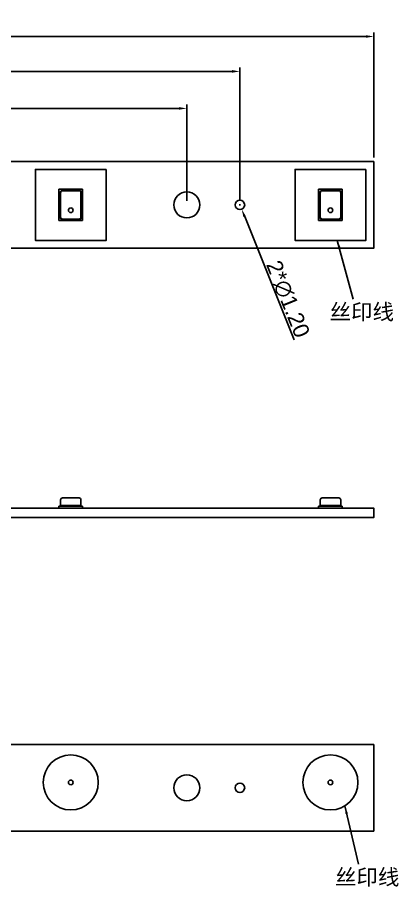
# Model space of a CAD drawing. Header units: millimetres. Extents: x 43 to 171, y 49 to 163.
# Drawn here: x 122.9 to 171.3, y 52.3 to 162.7 of the extents above; entities that cross this region are included whole.
import ezdxf

# ---------------------------------------------------------------- set-up
doc = ezdxf.new("R2010")
doc.units = ezdxf.units.MM
doc.styles.get("Standard").update_dxf_attribs({"font": 'arial.ttf'})
doc.dimstyles.get("Standard").update_dxf_attribs({"dimtxt": 2, "dimasz": 1, "dimexe": 0.5, "dimexo": 0.5, "dimgap": 0.09, "dimtad": 1, "dimzin": 0, "dimdsep": 46, "dimtxsty": 'Standard', "dimcen": 0.09, "dimclrd": 253, "dimclre": 253, "dimclrt": 6, "dimadec": 0, "dimazin": 0, "dimtfac": 1, "dimtofl": 0, "dimtmove": 0, "dimatfit": 3, "dimfxl": 1, "dimtolj": 1, "dimtzin": 0, "dimarcsym": 0})

# ---------------------------------------------------------------- blocks, each defined once
blk = doc.blocks.new('*D1')
at = {"color": 253, "lineweight": -2}
for p, q in [((58.16, 144.85), (58.16, 160.74)), ((167.16, 160.24), (59.16, 160.24)), ((168.16, 144.85), (168.16, 160.74))]:
    blk.add_line(p, q, dxfattribs=at)
at = {"color": 253}
for points in [[(59.16, 160.4), (59.16, 160.07), (58.16, 160.24)], [(167.16, 160.4), (167.16, 160.07), (168.16, 160.24)]]:
    blk.add_solid(points, dxfattribs=at)
at = {"layer": 'Defpoints', "color": 0}
for p in [(58.16, 160.24), (58.16, 144.35), (168.16, 144.35)]:
    blk.add_point(p, dxfattribs=at)
at = {"color": 6, "insert": (113.16, 161.35), "char_height": 2, "attachment_point": 5}
blk.add_mtext('\\A1;110.00', dxfattribs=at)
blk = doc.blocks.new('*D4')
at = {"color": 253, "lineweight": -2}
for p, q in [((81.91, 139.35), (81.91, 151.6)), ((144.41, 139.35), (144.41, 151.6)), ((82.91, 151.1), (143.41, 151.1))]:
    blk.add_line(p, q, dxfattribs=at)
at = {"color": 253}
for points in [[(82.91, 151.27), (82.91, 150.94), (81.91, 151.1)], [(143.41, 151.27), (143.41, 150.94), (144.41, 151.1)]]:
    blk.add_solid(points, dxfattribs=at)
at = {"layer": 'Defpoints', "color": 0}
for p in [(144.41, 151.1), (81.91, 138.85), (144.41, 138.85)]:
    blk.add_point(p, dxfattribs=at)
at = {"color": 6, "insert": (113.16, 152.21), "char_height": 2, "attachment_point": 5}
blk.add_mtext('\\A1;62.50', dxfattribs=at)
blk = doc.blocks.new('*D5')
at = {"color": 253, "lineweight": -2}
for p, q in [((75.16, 139.35), (75.16, 156.3)), ((76.16, 155.8), (150.16, 155.8)), ((151.16, 139.35), (151.16, 156.3))]:
    blk.add_line(p, q, dxfattribs=at)
at = {"color": 253}
for points in [[(76.16, 155.97), (76.16, 155.64), (75.16, 155.8)], [(150.16, 155.97), (150.16, 155.64), (151.16, 155.8)]]:
    blk.add_solid(points, dxfattribs=at)
at = {"layer": 'Defpoints', "color": 0}
for p in [(151.16, 155.8), (75.16, 138.85), (151.16, 138.85)]:
    blk.add_point(p, dxfattribs=at)
at = {"color": 6, "insert": (113.16, 156.91), "char_height": 2, "attachment_point": 5}
blk.add_mtext('\\A1;76.00', dxfattribs=at)
blk = doc.blocks.new('*D16')
at = {"color": 253, "lineweight": -2}
for p, q in [((151.07, 138.85), (151.25, 138.85)), ((151.16, 138.76), (151.16, 138.94)), ((158.06, 121.72), (151.76, 137.37))]:
    blk.add_line(p, q, dxfattribs=at)
at = {"color": 253}
blk.add_solid([(151.91, 137.43), (151.6, 137.31), (151.38, 138.3)], dxfattribs=at)
at = {"layer": 'Defpoints', "color": 0}
for p in [(150.94, 139.41), (151.38, 138.3)]:
    blk.add_point(p, dxfattribs=at)
at = {"color": 6, "insert": (157.23, 126.89), "char_height": 2, "attachment_point": 5, "rotation": 291.9283}
blk.add_mtext('\\A1;2*∅1.20', dxfattribs=at)

msp = doc.modelspace()

# ---------------------------------------------------------------- linework, layer by layer
for p, q in [((131.16, 140.852), (128.16, 140.852)), ((128.16, 140.852), (128.16, 136.852)), ((128.31, 137.302), (128.31, 140.402)), ((128.36, 137.302), (128.36, 140.402)), ((128.36, 140.402), (128.36, 137.302)), ((128.61, 140.702), (130.71, 140.702)), ((128.61, 140.652), (130.71, 140.652)), ((130.71, 140.652), (128.61, 140.652)), ((130.96, 140.402), (130.96, 137.302)), ((130.96, 137.302), (130.96, 140.402)), ((131.01, 140.402), (131.01, 137.302)), ((131.16, 136.852), (131.16, 140.852)), ((164.16, 140.852), (161.16, 140.852)), ((161.16, 140.852), (161.16, 136.852)), ((161.31, 137.302), (161.31, 140.402)), ((161.36, 140.402), (161.36, 137.302)), ((161.61, 140.702), (163.71, 140.702)), ((161.61, 140.652), (163.71, 140.652)), ((163.71, 140.652), (161.61, 140.652)), ((163.96, 137.302), (163.96, 140.402)), ((164.01, 140.402), (164.01, 137.302)), ((164.16, 136.852), (164.16, 140.852)), ((130.71, 137.052), (128.61, 137.052)), ((128.61, 137.052), (130.71, 137.052)), ((130.71, 137.002), (128.61, 137.002)), ((163.71, 137.052), (161.61, 137.052)), ((161.61, 137.052), (163.71, 137.052)), ((163.71, 137.002), (161.61, 137.002)), ((128.16, 136.852), (131.16, 136.852)), ((161.16, 136.852), (164.16, 136.852)), ((128.61, 101.656), (130.71, 101.656)), ((130.71, 101.656), (128.61, 101.656)), ((161.61, 101.656), (163.71, 101.656)), ((163.71, 101.656), (161.61, 101.656)), ((128.16, 100.606), (131.16, 100.606)), ((128.16, 100.356), (128.16, 100.606)), ((128.31, 100.681), (128.61, 100.681)), ((128.31, 100.681), (128.31, 100.606)), ((128.36, 100.681), (128.36, 101.406)), ((128.36, 101.406), (128.36, 100.681)), ((130.71, 100.681), (128.61, 100.681)), ((130.71, 100.681), (131.01, 100.681)), ((130.96, 101.406), (130.96, 100.681)), ((130.96, 100.681), (130.96, 101.406)), ((131.01, 100.681), (131.01, 100.606)), ((131.01, 100.606), (131.01, 100.681)), ((131.16, 100.606), (131.16, 100.356)), ((161.16, 100.606), (164.16, 100.606)), ((161.16, 100.356), (161.16, 100.606)), ((161.31, 100.681), (161.61, 100.681)), ((161.31, 100.681), (161.31, 100.606)), ((161.36, 100.681), (161.36, 101.406)), ((161.36, 101.406), (161.36, 100.681)), ((163.71, 100.681), (161.61, 100.681)), ((163.71, 100.681), (164.01, 100.681)), ((163.96, 101.406), (163.96, 100.681)), ((163.96, 100.681), (163.96, 101.406)), ((164.01, 100.681), (164.01, 100.606)), ((164.01, 100.606), (164.01, 100.681)), ((164.16, 100.606), (164.16, 100.356))]:
    msp.add_line(p, q)
for points in [[(168.16, 144.352), (168.16, 133.352), (58.16, 133.352), (58.16, 144.352)], [(58.16, 99.156), (168.16, 99.156), (168.16, 100.356), (58.16, 100.356)], [(168.16, 70.341), (58.16, 70.341), (58.16, 59.341), (168.16, 59.341)]]:
    msp.add_lwpolyline(points, close=True)
at = {"color": 6}
for points in [[(134.16, 143.352), (134.16, 134.352), (125.16, 134.352), (125.16, 143.352)], [(167.16, 143.352), (167.16, 134.352), (158.16, 134.352), (158.16, 143.352)]]:
    msp.add_lwpolyline(points, close=True, dxfattribs=at)
at = {"color": 8}
for points in [[(129.66, 138.472, -1), (129.66, 137.872, -1)], [(162.66, 138.472, -1), (162.66, 137.872, -1)]]:
    msp.add_lwpolyline(points, format="xyb", close=True, dxfattribs=at)
for points in [[(129.66, 65.221, 1), (129.66, 65.821, 1)], [(162.66, 65.221, 1), (162.66, 65.821, 1)]]:
    msp.add_lwpolyline(points, format="xyb", close=True)
for centre, radius in [((144.41, 138.852), 1.65), ((151.16, 138.852), 0.6), ((144.41, 64.841), 1.65), ((151.16, 64.841), 0.6)]:
    msp.add_circle(centre, radius)
at = {"color": 6}
for centre in [(129.66, 65.521), (162.66, 65.521)]:
    msp.add_circle(centre, 3.5, dxfattribs=at)
for centre, radius, start, end in [((128.61, 140.402), 0.3, 90, 180), ((128.61, 140.402), 0.25, 90, 180), ((130.71, 140.402), 0.3, 0, 90), ((130.71, 140.402), 0.25, 0, 90), ((161.61, 140.402), 0.3, 90, 180), ((161.61, 140.402), 0.25, 90, 180), ((163.71, 140.402), 0.3, 0, 90), ((163.71, 140.402), 0.25, 0, 90), ((128.61, 137.302), 0.3, 180, 270), ((128.61, 137.302), 0.25, 180, 270), ((130.71, 137.302), 0.3, 270, 0), ((130.71, 137.302), 0.25, 270, 0), ((161.61, 137.302), 0.3, 180, 270), ((161.61, 137.302), 0.25, 180, 270), ((163.71, 137.302), 0.3, 270, 0), ((163.71, 137.302), 0.25, 270, 0), ((128.61, 101.406), 0.25, 90, 180), ((130.71, 101.406), 0.25, 0, 90), ((161.61, 101.406), 0.25, 90, 180), ((163.71, 101.406), 0.25, 0, 90)]:
    msp.add_arc(centre, radius, start, end)

# ---------------------------------------------------------------- texts
at = {"char_height": 2, "attachment_point": 1}
for width, insert in [(8.3854, (162.548, 126.274)), (9.10019, (163.24, 54.506))]:
    msp.add_mtext_dynamic_manual_height_columns('{\\fFangSong|b0|i0|c134|p49;\\C6;丝印线}', width=width, gutter_width=1, heights=[0.0883], dxfattribs=dict(at, insert=insert))

# ---------------------------------------------------------------- dimensions: what is measured, and where the dimension line sits
for base, p1, p2, picture, middle in [((58.16, 160.238), (168.16, 144.352), (58.16, 144.352), '*D1', (113.16, 161.349)), ((151.16, 155.803), (75.16, 138.852), (151.16, 138.852), '*D5', (113.16, 156.915)), ((144.41, 151.102), (81.91, 138.852), (144.41, 138.852), '*D4', (113.16, 152.213))]:
    dim = msp.add_linear_dim(base=base, p1=p1, p2=p2, dimstyle='Standard')
    dim.commit()
    dim.dimension.update_dxf_attribs({"geometry": picture, "text_midpoint": middle})
dim = msp.add_diameter_dim_2p(p1=(150.936, 139.409), p2=(151.385, 138.296), text='2*<>', dimstyle='Standard')
dim.commit()
dim.dimension.update_dxf_attribs({"geometry": '*D16', "text_midpoint": (156.151, 126.456), "dimtype": 163})

# ---------------------------------------------------------------- leaders
for points in [[(163.534, 134.352), (165.547, 126.895)], [(164.489, 62.537), (166.239, 55.126)]]:
    msp.add_leader(points, dimstyle='Standard', override={"dimgap": 0.09, "dimtad": 0})

doc.saveas('drawing.dxf')
